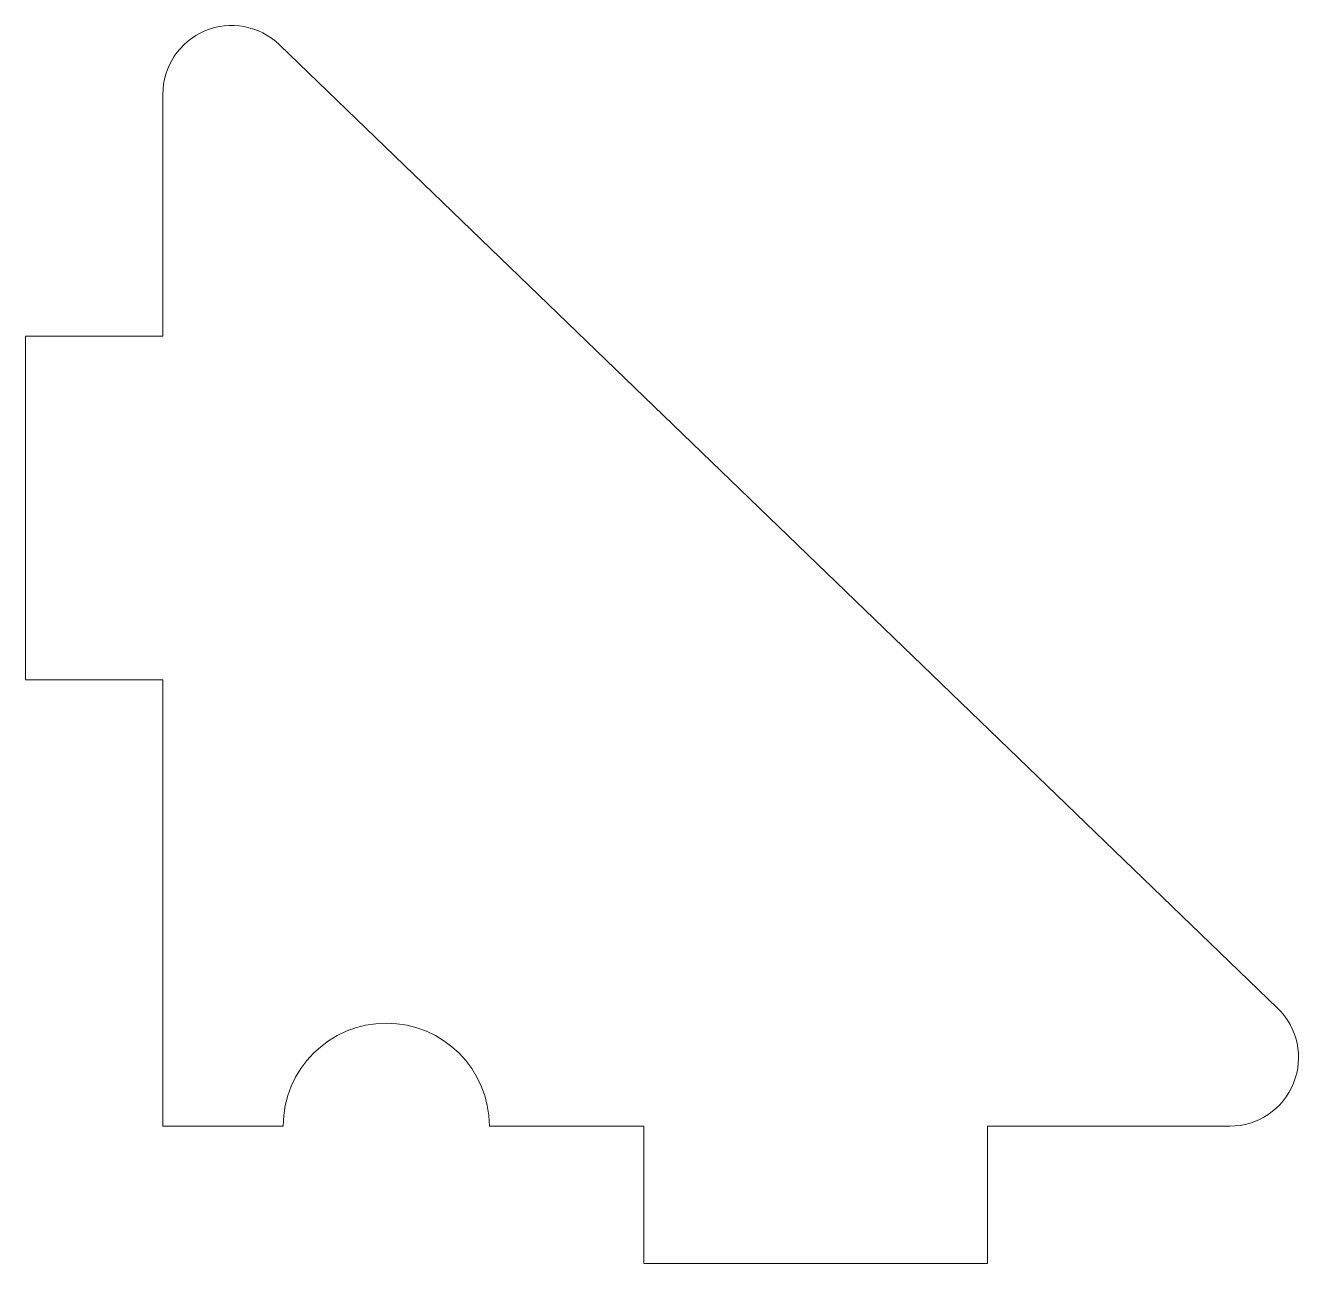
# Model space of a CAD drawing. Header units: millimetres. Extents: x -4 to 33, y -4 to 32.
import ezdxf

# ---------------------------------------------------------------- set-up
doc = ezdxf.new("R2010")
doc.units = ezdxf.units.MM

msp = doc.modelspace()

# ---------------------------------------------------------------- linework, layer by layer
at = {"color": 7, "linetype": 'Continuous', "lineweight": 15}
for p, q in [((32.439, 3.439), (3.389, 31.488)), ((0, 30.049), (0, 23)), ((-4, 23), (-4, 13)), ((0, 23), (-4, 23)), ((-4, 13), (0, 13)), ((0, 13), (0, 0)), ((0, 0), (3.5, 0)), ((9.5, 0), (14, 0)), ((14, 0), (14, -4)), ((24, 0), (31.049, 0)), ((24, -4), (24, 0)), ((14, -4), (24, -4))]:
    msp.add_line(p, q, dxfattribs=at)
for centre, radius, start, end in [((2, 30.049), 2, 46.0033, 180), ((31.049, 2), 2, 270, 46.0033), ((6.5, 0), 3, 0, 180)]:
    msp.add_arc(centre, radius, start, end, dxfattribs=at)

doc.saveas('drawing.dxf')
